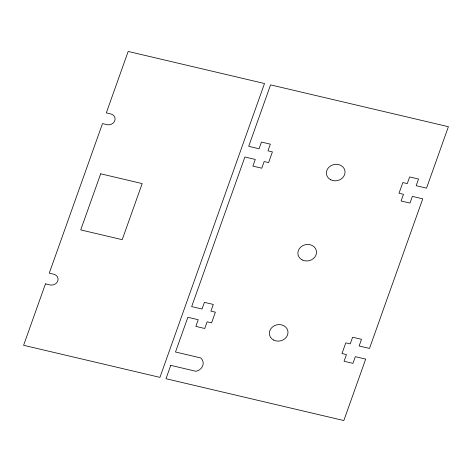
<?xml version="1.0" encoding="UTF-8"?>
<svg xmlns="http://www.w3.org/2000/svg" width="472" height="472" viewBox="0 0 472 472"><rect width="100%" height="100%" fill="white"/><g stroke="black" fill="none" stroke-linecap="round" stroke-linejoin="round"><path stroke-width="0.71" d="M45.465 283.855L23.6 345.297L159.937 377.37L264.509 83.52L128.172 51.448L106.306 112.891L110.666 113.917A6.26 5.487 -12.3 0 1 114.342 116.419L114.914 117.734A6.26 5.487 -12.3 0 1 113.103 123.098L111.781 124A6.26 5.487 -12.3 0 1 107.038 124.643L102.501 123.575L49.265 273.17L53.714 274.214A6.26 5.487 -12.3 0 1 57.348 276.769L57.897 278.096A6.26 5.487 -12.3 0 1 55.997 283.436L54.658 284.321A6.26 5.487 -12.3 0 1 49.908 284.899L45.465 283.855M100.683 173.808L80.724 229.911L122.218 239.67L142.178 183.573L100.683 173.808M170.746 365.363L165.996 378.715L343.828 420.552L365.694 359.109L355.322 356.667L352.944 363.346L344.053 361.257L346.43 354.578L341.982 353.534L345.787 342.849L350.23 343.893L352.608 337.214L361.499 339.303L359.121 345.982L369.499 348.424L422.735 198.83L412.357 196.387L409.985 203.066L401.088 200.978L403.466 194.299L399.023 193.249L402.822 182.564L407.271 183.614L409.649 176.935L418.54 179.024L416.162 185.702L426.535 188.145L448.4 126.702L270.568 84.871L248.703 146.308L259.075 148.751L261.453 142.072L270.344 144.166L267.966 150.845L272.415 151.89L268.609 162.575L264.167 161.53L261.789 168.209L252.898 166.114L255.275 159.436L244.897 156.993L191.661 306.593L202.034 309.03L204.411 302.351L213.303 304.446L210.931 311.125L215.374 312.169L211.574 322.854L207.125 321.81L204.748 328.488L195.856 326.394L198.234 319.715L187.862 317.278L175.501 352.006L200.694 357.929A8.868 7.77 -12.3 0 1 202.765 365.652A8.868 7.77 -12.3 0 1 195.939 371.287L170.746 365.363M330.66 179.767A9.387 8.225 -12.3 0 0 345.044 172.516A9.387 8.225 -12.3 0 0 331.444 165.424A9.387 8.225 -12.3 0 0 330.66 179.767M302.139 259.907A9.387 8.225 -12.3 0 0 316.523 252.656A9.387 8.225 -12.3 0 0 302.93 245.564A9.387 8.225 -12.3 0 0 302.139 259.907M273.624 340.052A9.387 8.225 -12.3 0 0 288.003 332.795A9.387 8.225 -12.3 0 0 274.409 325.704A9.387 8.225 -12.3 0 0 273.624 340.052"/></g></svg>
